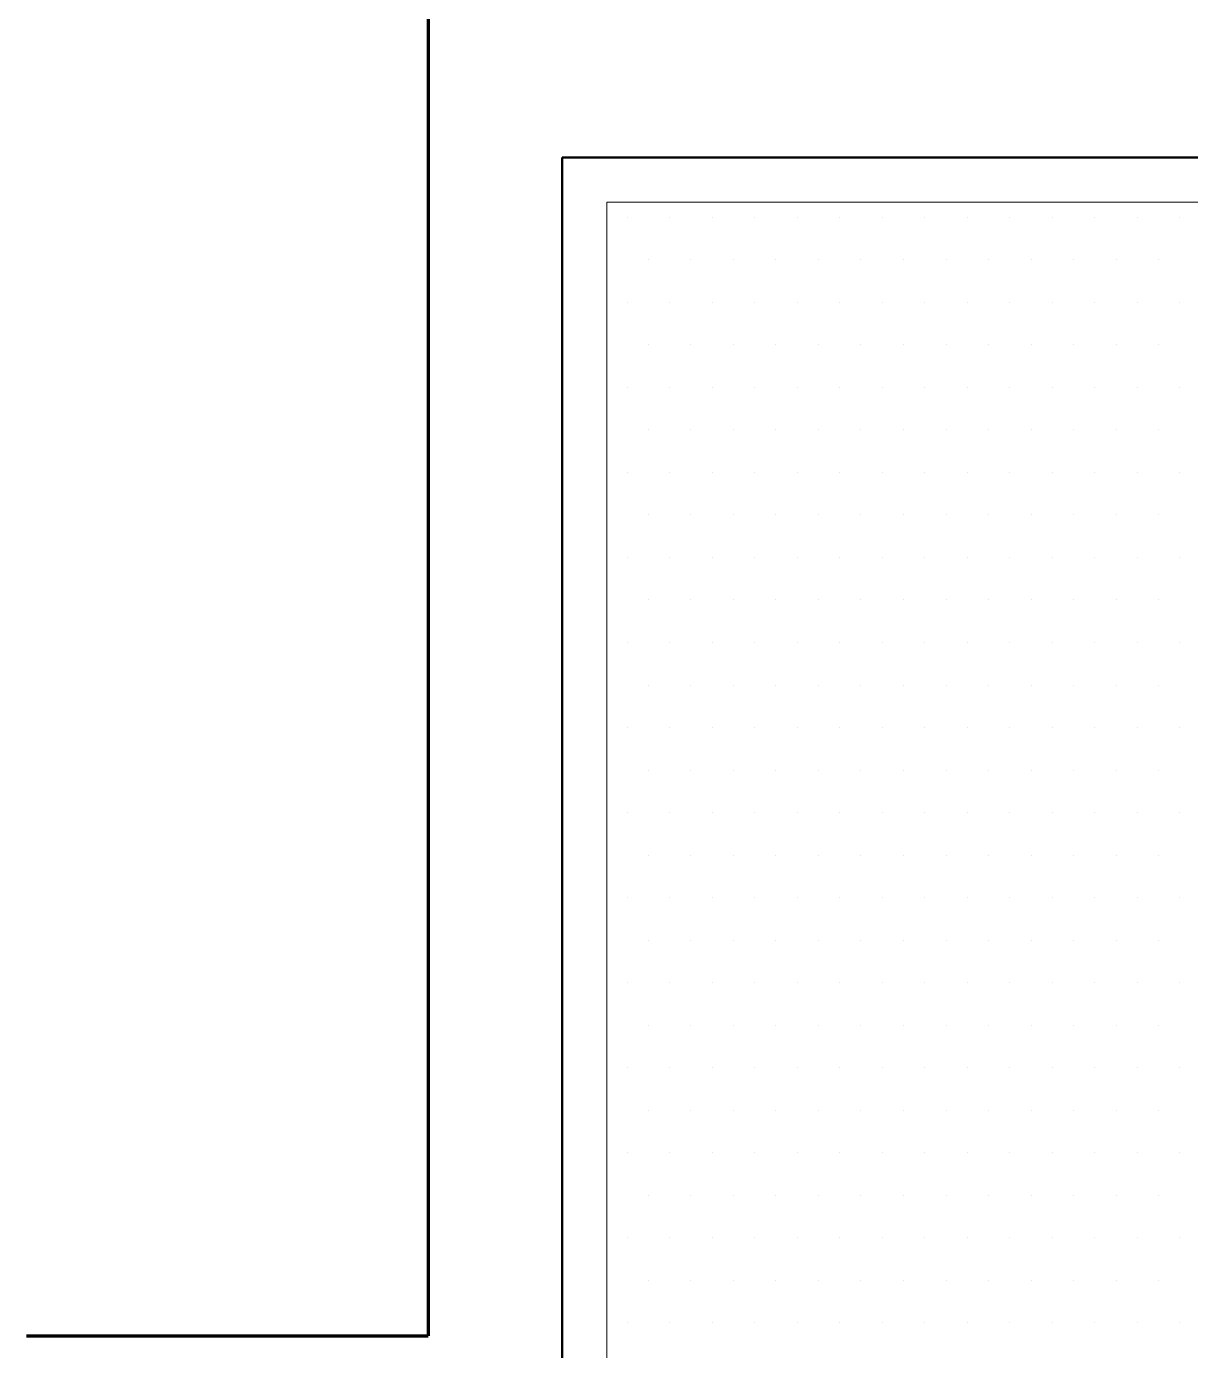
# Model space of a CAD drawing. Header units: millimetres. Extents: x 2016.56 to 2021.8, y 13721.83 to 13722.48.
# Drawn here: x 2020.07431 to 2020.10039, y 13721.97821 to 13722.00787 of the extents above; entities that cross this region are included whole.
import ezdxf

# ---------------------------------------------------------------- set-up
doc = ezdxf.new("R2010")
doc.units = ezdxf.units.MM
doc.layers.get('0').update_dxf_attribs({"lineweight": 20})
for name, color, linetype, lineweight in [('0.5', 200, 'Continuous', 50), ('0.8', 6, 'Continuous', 80), ('DUVAR', 4, 'Continuous', 40)]:
    doc.layers.add(name, color=color, linetype=linetype, lineweight=lineweight)

msp = doc.modelspace()

# ---------------------------------------------------------------- linework, layer by layer
for p in [(2020.087315, 13721.924938), (2020.125315, 13722.003938)]:
    msp.add_line(p, (2020.087315, 13722.003938))
at = {"layer": '0.5'}
for p in [(2020.086315, 13721.924938), (2020.126315, 13722.004938)]:
    msp.add_line(p, (2020.086315, 13722.004938), dxfattribs=at)
at = {"layer": '0.8'}
for p in [(2020.083315, 13722.397738), (2020.074315, 13721.978538)]:
    msp.add_line(p, (2020.083315, 13721.978538), dxfattribs=at)
at = {"layer": 'DUVAR'}
for p, q in [((2020.08777, 13722.003597), (2020.08777, 13722.003597)), ((2020.088723, 13722.003597), (2020.088723, 13722.003597)), ((2020.089675, 13722.003597), (2020.089675, 13722.003597)), ((2020.090628, 13722.003597), (2020.090628, 13722.003597)), ((2020.09158, 13722.003597), (2020.09158, 13722.003597)), ((2020.092533, 13722.003597), (2020.092533, 13722.003597)), ((2020.093485, 13722.003597), (2020.093485, 13722.003597)), ((2020.094438, 13722.003597), (2020.094438, 13722.003597)), ((2020.09539, 13722.003597), (2020.09539, 13722.003597)), ((2020.096343, 13722.003597), (2020.096343, 13722.003597)), ((2020.097295, 13722.003597), (2020.097295, 13722.003597)), ((2020.098248, 13722.003597), (2020.098248, 13722.003597)), ((2020.0992, 13722.003597), (2020.0992, 13722.003597)), ((2020.100153, 13722.003597), (2020.100153, 13722.003597)), ((2020.088246, 13722.002644), (2020.088246, 13722.002644)), ((2020.089199, 13722.002644), (2020.089199, 13722.002644)), ((2020.090151, 13722.002644), (2020.090151, 13722.002644)), ((2020.091104, 13722.002644), (2020.091104, 13722.002644)), ((2020.092056, 13722.002644), (2020.092056, 13722.002644)), ((2020.093009, 13722.002644), (2020.093009, 13722.002644)), ((2020.093961, 13722.002644), (2020.093961, 13722.002644)), ((2020.094914, 13722.002644), (2020.094914, 13722.002644)), ((2020.095866, 13722.002644), (2020.095866, 13722.002644)), ((2020.096819, 13722.002644), (2020.096819, 13722.002644)), ((2020.097771, 13722.002644), (2020.097771, 13722.002644)), ((2020.098724, 13722.002644), (2020.098724, 13722.002644)), ((2020.099676, 13722.002644), (2020.099676, 13722.002644)), ((2020.08777, 13722.001692), (2020.08777, 13722.001692)), ((2020.088723, 13722.001692), (2020.088723, 13722.001692)), ((2020.089675, 13722.001692), (2020.089675, 13722.001692)), ((2020.090628, 13722.001692), (2020.090628, 13722.001692)), ((2020.09158, 13722.001692), (2020.09158, 13722.001692)), ((2020.092533, 13722.001692), (2020.092533, 13722.001692)), ((2020.093485, 13722.001692), (2020.093485, 13722.001692)), ((2020.094438, 13722.001692), (2020.094438, 13722.001692)), ((2020.09539, 13722.001692), (2020.09539, 13722.001692)), ((2020.096343, 13722.001692), (2020.096343, 13722.001692)), ((2020.097295, 13722.001692), (2020.097295, 13722.001692)), ((2020.098248, 13722.001692), (2020.098248, 13722.001692)), ((2020.0992, 13722.001692), (2020.0992, 13722.001692)), ((2020.100153, 13722.001692), (2020.100153, 13722.001692)), ((2020.088246, 13722.000739), (2020.088246, 13722.000739)), ((2020.089199, 13722.000739), (2020.089199, 13722.000739)), ((2020.090151, 13722.000739), (2020.090151, 13722.000739)), ((2020.091104, 13722.000739), (2020.091104, 13722.000739)), ((2020.092056, 13722.000739), (2020.092056, 13722.000739)), ((2020.093009, 13722.000739), (2020.093009, 13722.000739)), ((2020.093961, 13722.000739), (2020.093961, 13722.000739)), ((2020.094914, 13722.000739), (2020.094914, 13722.000739)), ((2020.095866, 13722.000739), (2020.095866, 13722.000739)), ((2020.096819, 13722.000739), (2020.096819, 13722.000739)), ((2020.097771, 13722.000739), (2020.097771, 13722.000739)), ((2020.098724, 13722.000739), (2020.098724, 13722.000739)), ((2020.099676, 13722.000739), (2020.099676, 13722.000739)), ((2020.08777, 13721.999787), (2020.08777, 13721.999787)), ((2020.088723, 13721.999787), (2020.088723, 13721.999787)), ((2020.089675, 13721.999787), (2020.089675, 13721.999787)), ((2020.090628, 13721.999787), (2020.090628, 13721.999787)), ((2020.09158, 13721.999787), (2020.09158, 13721.999787)), ((2020.092533, 13721.999787), (2020.092533, 13721.999787)), ((2020.093485, 13721.999787), (2020.093485, 13721.999787)), ((2020.094438, 13721.999787), (2020.094438, 13721.999787)), ((2020.09539, 13721.999787), (2020.09539, 13721.999787)), ((2020.096343, 13721.999787), (2020.096343, 13721.999787)), ((2020.097295, 13721.999787), (2020.097295, 13721.999787)), ((2020.098248, 13721.999787), (2020.098248, 13721.999787)), ((2020.0992, 13721.999787), (2020.0992, 13721.999787)), ((2020.100153, 13721.999787), (2020.100153, 13721.999787)), ((2020.088246, 13721.998834), (2020.088246, 13721.998834)), ((2020.089199, 13721.998834), (2020.089199, 13721.998834)), ((2020.090151, 13721.998834), (2020.090151, 13721.998834)), ((2020.091104, 13721.998834), (2020.091104, 13721.998834)), ((2020.092056, 13721.998834), (2020.092056, 13721.998834)), ((2020.093009, 13721.998834), (2020.093009, 13721.998834)), ((2020.093961, 13721.998834), (2020.093961, 13721.998834)), ((2020.094914, 13721.998834), (2020.094914, 13721.998834)), ((2020.095866, 13721.998834), (2020.095866, 13721.998834)), ((2020.096819, 13721.998834), (2020.096819, 13721.998834)), ((2020.097771, 13721.998834), (2020.097771, 13721.998834)), ((2020.098724, 13721.998834), (2020.098724, 13721.998834)), ((2020.099676, 13721.998834), (2020.099676, 13721.998834)), ((2020.08777, 13721.997882), (2020.08777, 13721.997882)), ((2020.088723, 13721.997882), (2020.088723, 13721.997882)), ((2020.089675, 13721.997882), (2020.089675, 13721.997882)), ((2020.090628, 13721.997882), (2020.090628, 13721.997882)), ((2020.09158, 13721.997882), (2020.09158, 13721.997882)), ((2020.092533, 13721.997882), (2020.092533, 13721.997882)), ((2020.093485, 13721.997882), (2020.093485, 13721.997882)), ((2020.094438, 13721.997882), (2020.094438, 13721.997882)), ((2020.09539, 13721.997882), (2020.09539, 13721.997882)), ((2020.096343, 13721.997882), (2020.096343, 13721.997882)), ((2020.097295, 13721.997882), (2020.097295, 13721.997882)), ((2020.098248, 13721.997882), (2020.098248, 13721.997882)), ((2020.0992, 13721.997882), (2020.0992, 13721.997882)), ((2020.100153, 13721.997882), (2020.100153, 13721.997882)), ((2020.088246, 13721.996929), (2020.088246, 13721.996929)), ((2020.089199, 13721.996929), (2020.089199, 13721.996929)), ((2020.090151, 13721.996929), (2020.090151, 13721.996929)), ((2020.091104, 13721.996929), (2020.091104, 13721.996929)), ((2020.092056, 13721.996929), (2020.092056, 13721.996929)), ((2020.093009, 13721.996929), (2020.093009, 13721.996929)), ((2020.093961, 13721.996929), (2020.093961, 13721.996929)), ((2020.094914, 13721.996929), (2020.094914, 13721.996929)), ((2020.095866, 13721.996929), (2020.095866, 13721.996929)), ((2020.096819, 13721.996929), (2020.096819, 13721.996929)), ((2020.097771, 13721.996929), (2020.097771, 13721.996929)), ((2020.098724, 13721.996929), (2020.098724, 13721.996929)), ((2020.099676, 13721.996929), (2020.099676, 13721.996929)), ((2020.08777, 13721.995977), (2020.08777, 13721.995977)), ((2020.088723, 13721.995977), (2020.088723, 13721.995977)), ((2020.089675, 13721.995977), (2020.089675, 13721.995977)), ((2020.090628, 13721.995977), (2020.090628, 13721.995977)), ((2020.09158, 13721.995977), (2020.09158, 13721.995977)), ((2020.092533, 13721.995977), (2020.092533, 13721.995977)), ((2020.093485, 13721.995977), (2020.093485, 13721.995977)), ((2020.094438, 13721.995977), (2020.094438, 13721.995977)), ((2020.09539, 13721.995977), (2020.09539, 13721.995977)), ((2020.096343, 13721.995977), (2020.096343, 13721.995977)), ((2020.097295, 13721.995977), (2020.097295, 13721.995977)), ((2020.098248, 13721.995977), (2020.098248, 13721.995977)), ((2020.0992, 13721.995977), (2020.0992, 13721.995977)), ((2020.100153, 13721.995977), (2020.100153, 13721.995977)), ((2020.088246, 13721.995024), (2020.088246, 13721.995024)), ((2020.089199, 13721.995024), (2020.089199, 13721.995024)), ((2020.090151, 13721.995024), (2020.090151, 13721.995024)), ((2020.091104, 13721.995024), (2020.091104, 13721.995024)), ((2020.092056, 13721.995024), (2020.092056, 13721.995024)), ((2020.093009, 13721.995024), (2020.093009, 13721.995024)), ((2020.093961, 13721.995024), (2020.093961, 13721.995024)), ((2020.094914, 13721.995024), (2020.094914, 13721.995024)), ((2020.095866, 13721.995024), (2020.095866, 13721.995024)), ((2020.096819, 13721.995024), (2020.096819, 13721.995024)), ((2020.097771, 13721.995024), (2020.097771, 13721.995024)), ((2020.098724, 13721.995024), (2020.098724, 13721.995024)), ((2020.099676, 13721.995024), (2020.099676, 13721.995024)), ((2020.08777, 13721.994072), (2020.08777, 13721.994072)), ((2020.088723, 13721.994072), (2020.088723, 13721.994072)), ((2020.089675, 13721.994072), (2020.089675, 13721.994072)), ((2020.090628, 13721.994072), (2020.090628, 13721.994072)), ((2020.09158, 13721.994072), (2020.09158, 13721.994072)), ((2020.092533, 13721.994072), (2020.092533, 13721.994072)), ((2020.093485, 13721.994072), (2020.093485, 13721.994072)), ((2020.094438, 13721.994072), (2020.094438, 13721.994072)), ((2020.09539, 13721.994072), (2020.09539, 13721.994072)), ((2020.096343, 13721.994072), (2020.096343, 13721.994072)), ((2020.097295, 13721.994072), (2020.097295, 13721.994072)), ((2020.098248, 13721.994072), (2020.098248, 13721.994072)), ((2020.0992, 13721.994072), (2020.0992, 13721.994072)), ((2020.100153, 13721.994072), (2020.100153, 13721.994072)), ((2020.088246, 13721.993119), (2020.088246, 13721.993119)), ((2020.089199, 13721.993119), (2020.089199, 13721.993119)), ((2020.090151, 13721.993119), (2020.090151, 13721.993119)), ((2020.091104, 13721.993119), (2020.091104, 13721.993119)), ((2020.092056, 13721.993119), (2020.092056, 13721.993119)), ((2020.093009, 13721.993119), (2020.093009, 13721.993119)), ((2020.093961, 13721.993119), (2020.093961, 13721.993119)), ((2020.094914, 13721.993119), (2020.094914, 13721.993119)), ((2020.095866, 13721.993119), (2020.095866, 13721.993119)), ((2020.096819, 13721.993119), (2020.096819, 13721.993119)), ((2020.097771, 13721.993119), (2020.097771, 13721.993119)), ((2020.098724, 13721.993119), (2020.098724, 13721.993119)), ((2020.099676, 13721.993119), (2020.099676, 13721.993119)), ((2020.08777, 13721.992167), (2020.08777, 13721.992167)), ((2020.088723, 13721.992167), (2020.088723, 13721.992167)), ((2020.089675, 13721.992167), (2020.089675, 13721.992167)), ((2020.090628, 13721.992167), (2020.090628, 13721.992167)), ((2020.09158, 13721.992167), (2020.09158, 13721.992167)), ((2020.092533, 13721.992167), (2020.092533, 13721.992167)), ((2020.093485, 13721.992167), (2020.093485, 13721.992167)), ((2020.094438, 13721.992167), (2020.094438, 13721.992167)), ((2020.09539, 13721.992167), (2020.09539, 13721.992167)), ((2020.096343, 13721.992167), (2020.096343, 13721.992167)), ((2020.097295, 13721.992167), (2020.097295, 13721.992167)), ((2020.098248, 13721.992167), (2020.098248, 13721.992167)), ((2020.0992, 13721.992167), (2020.0992, 13721.992167)), ((2020.100153, 13721.992167), (2020.100153, 13721.992167)), ((2020.088246, 13721.991214), (2020.088246, 13721.991214)), ((2020.089199, 13721.991214), (2020.089199, 13721.991214)), ((2020.090151, 13721.991214), (2020.090151, 13721.991214)), ((2020.091104, 13721.991214), (2020.091104, 13721.991214)), ((2020.092056, 13721.991214), (2020.092056, 13721.991214)), ((2020.093009, 13721.991214), (2020.093009, 13721.991214)), ((2020.093961, 13721.991214), (2020.093961, 13721.991214)), ((2020.094914, 13721.991214), (2020.094914, 13721.991214)), ((2020.095866, 13721.991214), (2020.095866, 13721.991214)), ((2020.096819, 13721.991214), (2020.096819, 13721.991214)), ((2020.097771, 13721.991214), (2020.097771, 13721.991214)), ((2020.098724, 13721.991214), (2020.098724, 13721.991214)), ((2020.099676, 13721.991214), (2020.099676, 13721.991214)), ((2020.08777, 13721.990262), (2020.08777, 13721.990262)), ((2020.088723, 13721.990262), (2020.088723, 13721.990262)), ((2020.089675, 13721.990262), (2020.089675, 13721.990262)), ((2020.090628, 13721.990262), (2020.090628, 13721.990262)), ((2020.09158, 13721.990262), (2020.09158, 13721.990262)), ((2020.092533, 13721.990262), (2020.092533, 13721.990262)), ((2020.093485, 13721.990262), (2020.093485, 13721.990262)), ((2020.094438, 13721.990262), (2020.094438, 13721.990262)), ((2020.09539, 13721.990262), (2020.09539, 13721.990262)), ((2020.096343, 13721.990262), (2020.096343, 13721.990262)), ((2020.097295, 13721.990262), (2020.097295, 13721.990262)), ((2020.098248, 13721.990262), (2020.098248, 13721.990262)), ((2020.0992, 13721.990262), (2020.0992, 13721.990262)), ((2020.100153, 13721.990262), (2020.100153, 13721.990262)), ((2020.088246, 13721.989309), (2020.088246, 13721.989309)), ((2020.089199, 13721.989309), (2020.089199, 13721.989309)), ((2020.090151, 13721.989309), (2020.090151, 13721.989309)), ((2020.091104, 13721.989309), (2020.091104, 13721.989309)), ((2020.092056, 13721.989309), (2020.092056, 13721.989309)), ((2020.093009, 13721.989309), (2020.093009, 13721.989309)), ((2020.093961, 13721.989309), (2020.093961, 13721.989309)), ((2020.094914, 13721.989309), (2020.094914, 13721.989309)), ((2020.095866, 13721.989309), (2020.095866, 13721.989309)), ((2020.096819, 13721.989309), (2020.096819, 13721.989309)), ((2020.097771, 13721.989309), (2020.097771, 13721.989309)), ((2020.098724, 13721.989309), (2020.098724, 13721.989309)), ((2020.099676, 13721.989309), (2020.099676, 13721.989309)), ((2020.08777, 13721.988357), (2020.08777, 13721.988357)), ((2020.088723, 13721.988357), (2020.088723, 13721.988357)), ((2020.089675, 13721.988357), (2020.089675, 13721.988357)), ((2020.090628, 13721.988357), (2020.090628, 13721.988357)), ((2020.09158, 13721.988357), (2020.09158, 13721.988357)), ((2020.092533, 13721.988357), (2020.092533, 13721.988357)), ((2020.093485, 13721.988357), (2020.093485, 13721.988357)), ((2020.094438, 13721.988357), (2020.094438, 13721.988357)), ((2020.09539, 13721.988357), (2020.09539, 13721.988357)), ((2020.096343, 13721.988357), (2020.096343, 13721.988357)), ((2020.097295, 13721.988357), (2020.097295, 13721.988357)), ((2020.098248, 13721.988357), (2020.098248, 13721.988357)), ((2020.0992, 13721.988357), (2020.0992, 13721.988357)), ((2020.100153, 13721.988357), (2020.100153, 13721.988357)), ((2020.088246, 13721.987404), (2020.088246, 13721.987404)), ((2020.089199, 13721.987404), (2020.089199, 13721.987404)), ((2020.090151, 13721.987404), (2020.090151, 13721.987404)), ((2020.091104, 13721.987404), (2020.091104, 13721.987404)), ((2020.092056, 13721.987404), (2020.092056, 13721.987404)), ((2020.093009, 13721.987404), (2020.093009, 13721.987404)), ((2020.093961, 13721.987404), (2020.093961, 13721.987404)), ((2020.094914, 13721.987404), (2020.094914, 13721.987404)), ((2020.095866, 13721.987404), (2020.095866, 13721.987404)), ((2020.096819, 13721.987404), (2020.096819, 13721.987404)), ((2020.097771, 13721.987404), (2020.097771, 13721.987404)), ((2020.098724, 13721.987404), (2020.098724, 13721.987404)), ((2020.099676, 13721.987404), (2020.099676, 13721.987404)), ((2020.08777, 13721.986452), (2020.08777, 13721.986452)), ((2020.088723, 13721.986452), (2020.088723, 13721.986452)), ((2020.089675, 13721.986452), (2020.089675, 13721.986452)), ((2020.090628, 13721.986452), (2020.090628, 13721.986452)), ((2020.09158, 13721.986452), (2020.09158, 13721.986452)), ((2020.092533, 13721.986452), (2020.092533, 13721.986452)), ((2020.093485, 13721.986452), (2020.093485, 13721.986452)), ((2020.094438, 13721.986452), (2020.094438, 13721.986452)), ((2020.09539, 13721.986452), (2020.09539, 13721.986452)), ((2020.096343, 13721.986452), (2020.096343, 13721.986452)), ((2020.097295, 13721.986452), (2020.097295, 13721.986452)), ((2020.098248, 13721.986452), (2020.098248, 13721.986452)), ((2020.0992, 13721.986452), (2020.0992, 13721.986452)), ((2020.100153, 13721.986452), (2020.100153, 13721.986452)), ((2020.088246, 13721.985499), (2020.088246, 13721.985499)), ((2020.089199, 13721.985499), (2020.089199, 13721.985499)), ((2020.090151, 13721.985499), (2020.090151, 13721.985499)), ((2020.091104, 13721.985499), (2020.091104, 13721.985499)), ((2020.092056, 13721.985499), (2020.092056, 13721.985499)), ((2020.093009, 13721.985499), (2020.093009, 13721.985499)), ((2020.093961, 13721.985499), (2020.093961, 13721.985499)), ((2020.094914, 13721.985499), (2020.094914, 13721.985499)), ((2020.095866, 13721.985499), (2020.095866, 13721.985499)), ((2020.096819, 13721.985499), (2020.096819, 13721.985499)), ((2020.097771, 13721.985499), (2020.097771, 13721.985499)), ((2020.098724, 13721.985499), (2020.098724, 13721.985499)), ((2020.099676, 13721.985499), (2020.099676, 13721.985499)), ((2020.08777, 13721.984547), (2020.08777, 13721.984547)), ((2020.088723, 13721.984547), (2020.088723, 13721.984547)), ((2020.089675, 13721.984547), (2020.089675, 13721.984547)), ((2020.090628, 13721.984547), (2020.090628, 13721.984547)), ((2020.09158, 13721.984547), (2020.09158, 13721.984547)), ((2020.092533, 13721.984547), (2020.092533, 13721.984547)), ((2020.093485, 13721.984547), (2020.093485, 13721.984547)), ((2020.094438, 13721.984547), (2020.094438, 13721.984547)), ((2020.09539, 13721.984547), (2020.09539, 13721.984547)), ((2020.096343, 13721.984547), (2020.096343, 13721.984547)), ((2020.097295, 13721.984547), (2020.097295, 13721.984547)), ((2020.098248, 13721.984547), (2020.098248, 13721.984547)), ((2020.0992, 13721.984547), (2020.0992, 13721.984547)), ((2020.100153, 13721.984547), (2020.100153, 13721.984547)), ((2020.088246, 13721.983594), (2020.088246, 13721.983594)), ((2020.089199, 13721.983594), (2020.089199, 13721.983594)), ((2020.090151, 13721.983594), (2020.090151, 13721.983594)), ((2020.091104, 13721.983594), (2020.091104, 13721.983594)), ((2020.092056, 13721.983594), (2020.092056, 13721.983594)), ((2020.093009, 13721.983594), (2020.093009, 13721.983594)), ((2020.093961, 13721.983594), (2020.093961, 13721.983594)), ((2020.094914, 13721.983594), (2020.094914, 13721.983594)), ((2020.095866, 13721.983594), (2020.095866, 13721.983594)), ((2020.096819, 13721.983594), (2020.096819, 13721.983594)), ((2020.097771, 13721.983594), (2020.097771, 13721.983594)), ((2020.098724, 13721.983594), (2020.098724, 13721.983594)), ((2020.099676, 13721.983594), (2020.099676, 13721.983594)), ((2020.08777, 13721.982642), (2020.08777, 13721.982642)), ((2020.088723, 13721.982642), (2020.088723, 13721.982642)), ((2020.089675, 13721.982642), (2020.089675, 13721.982642)), ((2020.090628, 13721.982642), (2020.090628, 13721.982642)), ((2020.09158, 13721.982642), (2020.09158, 13721.982642)), ((2020.092533, 13721.982642), (2020.092533, 13721.982642)), ((2020.093485, 13721.982642), (2020.093485, 13721.982642)), ((2020.094438, 13721.982642), (2020.094438, 13721.982642)), ((2020.09539, 13721.982642), (2020.09539, 13721.982642)), ((2020.096343, 13721.982642), (2020.096343, 13721.982642)), ((2020.097295, 13721.982642), (2020.097295, 13721.982642)), ((2020.098248, 13721.982642), (2020.098248, 13721.982642)), ((2020.0992, 13721.982642), (2020.0992, 13721.982642)), ((2020.100153, 13721.982642), (2020.100153, 13721.982642)), ((2020.088246, 13721.981689), (2020.088246, 13721.981689)), ((2020.089199, 13721.981689), (2020.089199, 13721.981689)), ((2020.090151, 13721.981689), (2020.090151, 13721.981689)), ((2020.091104, 13721.981689), (2020.091104, 13721.981689)), ((2020.092056, 13721.981689), (2020.092056, 13721.981689)), ((2020.093009, 13721.981689), (2020.093009, 13721.981689)), ((2020.093961, 13721.981689), (2020.093961, 13721.981689)), ((2020.094914, 13721.981689), (2020.094914, 13721.981689)), ((2020.095866, 13721.981689), (2020.095866, 13721.981689)), ((2020.096819, 13721.981689), (2020.096819, 13721.981689)), ((2020.097771, 13721.981689), (2020.097771, 13721.981689)), ((2020.098724, 13721.981689), (2020.098724, 13721.981689)), ((2020.099676, 13721.981689), (2020.099676, 13721.981689)), ((2020.08777, 13721.980737), (2020.08777, 13721.980737)), ((2020.088723, 13721.980737), (2020.088723, 13721.980737)), ((2020.089675, 13721.980737), (2020.089675, 13721.980737)), ((2020.090628, 13721.980737), (2020.090628, 13721.980737)), ((2020.09158, 13721.980737), (2020.09158, 13721.980737)), ((2020.092533, 13721.980737), (2020.092533, 13721.980737)), ((2020.093485, 13721.980737), (2020.093485, 13721.980737)), ((2020.094438, 13721.980737), (2020.094438, 13721.980737)), ((2020.09539, 13721.980737), (2020.09539, 13721.980737)), ((2020.096343, 13721.980737), (2020.096343, 13721.980737)), ((2020.097295, 13721.980737), (2020.097295, 13721.980737)), ((2020.098248, 13721.980737), (2020.098248, 13721.980737)), ((2020.0992, 13721.980737), (2020.0992, 13721.980737)), ((2020.100153, 13721.980737), (2020.100153, 13721.980737)), ((2020.088246, 13721.979784), (2020.088246, 13721.979784)), ((2020.089199, 13721.979784), (2020.089199, 13721.979784)), ((2020.090151, 13721.979784), (2020.090151, 13721.979784)), ((2020.091104, 13721.979784), (2020.091104, 13721.979784)), ((2020.092056, 13721.979784), (2020.092056, 13721.979784)), ((2020.093009, 13721.979784), (2020.093009, 13721.979784)), ((2020.093961, 13721.979784), (2020.093961, 13721.979784)), ((2020.094914, 13721.979784), (2020.094914, 13721.979784)), ((2020.095866, 13721.979784), (2020.095866, 13721.979784)), ((2020.096819, 13721.979784), (2020.096819, 13721.979784)), ((2020.097771, 13721.979784), (2020.097771, 13721.979784)), ((2020.098724, 13721.979784), (2020.098724, 13721.979784)), ((2020.099676, 13721.979784), (2020.099676, 13721.979784)), ((2020.08777, 13721.978832), (2020.08777, 13721.978832)), ((2020.088723, 13721.978832), (2020.088723, 13721.978832)), ((2020.089675, 13721.978832), (2020.089675, 13721.978832)), ((2020.090628, 13721.978832), (2020.090628, 13721.978832)), ((2020.09158, 13721.978832), (2020.09158, 13721.978832)), ((2020.092533, 13721.978832), (2020.092533, 13721.978832)), ((2020.093485, 13721.978832), (2020.093485, 13721.978832)), ((2020.094438, 13721.978832), (2020.094438, 13721.978832)), ((2020.09539, 13721.978832), (2020.09539, 13721.978832)), ((2020.096343, 13721.978832), (2020.096343, 13721.978832)), ((2020.097295, 13721.978832), (2020.097295, 13721.978832)), ((2020.098248, 13721.978832), (2020.098248, 13721.978832)), ((2020.0992, 13721.978832), (2020.0992, 13721.978832)), ((2020.100153, 13721.978832), (2020.100153, 13721.978832))]:
    msp.add_line(p, q, dxfattribs=at)

doc.saveas('drawing.dxf')
